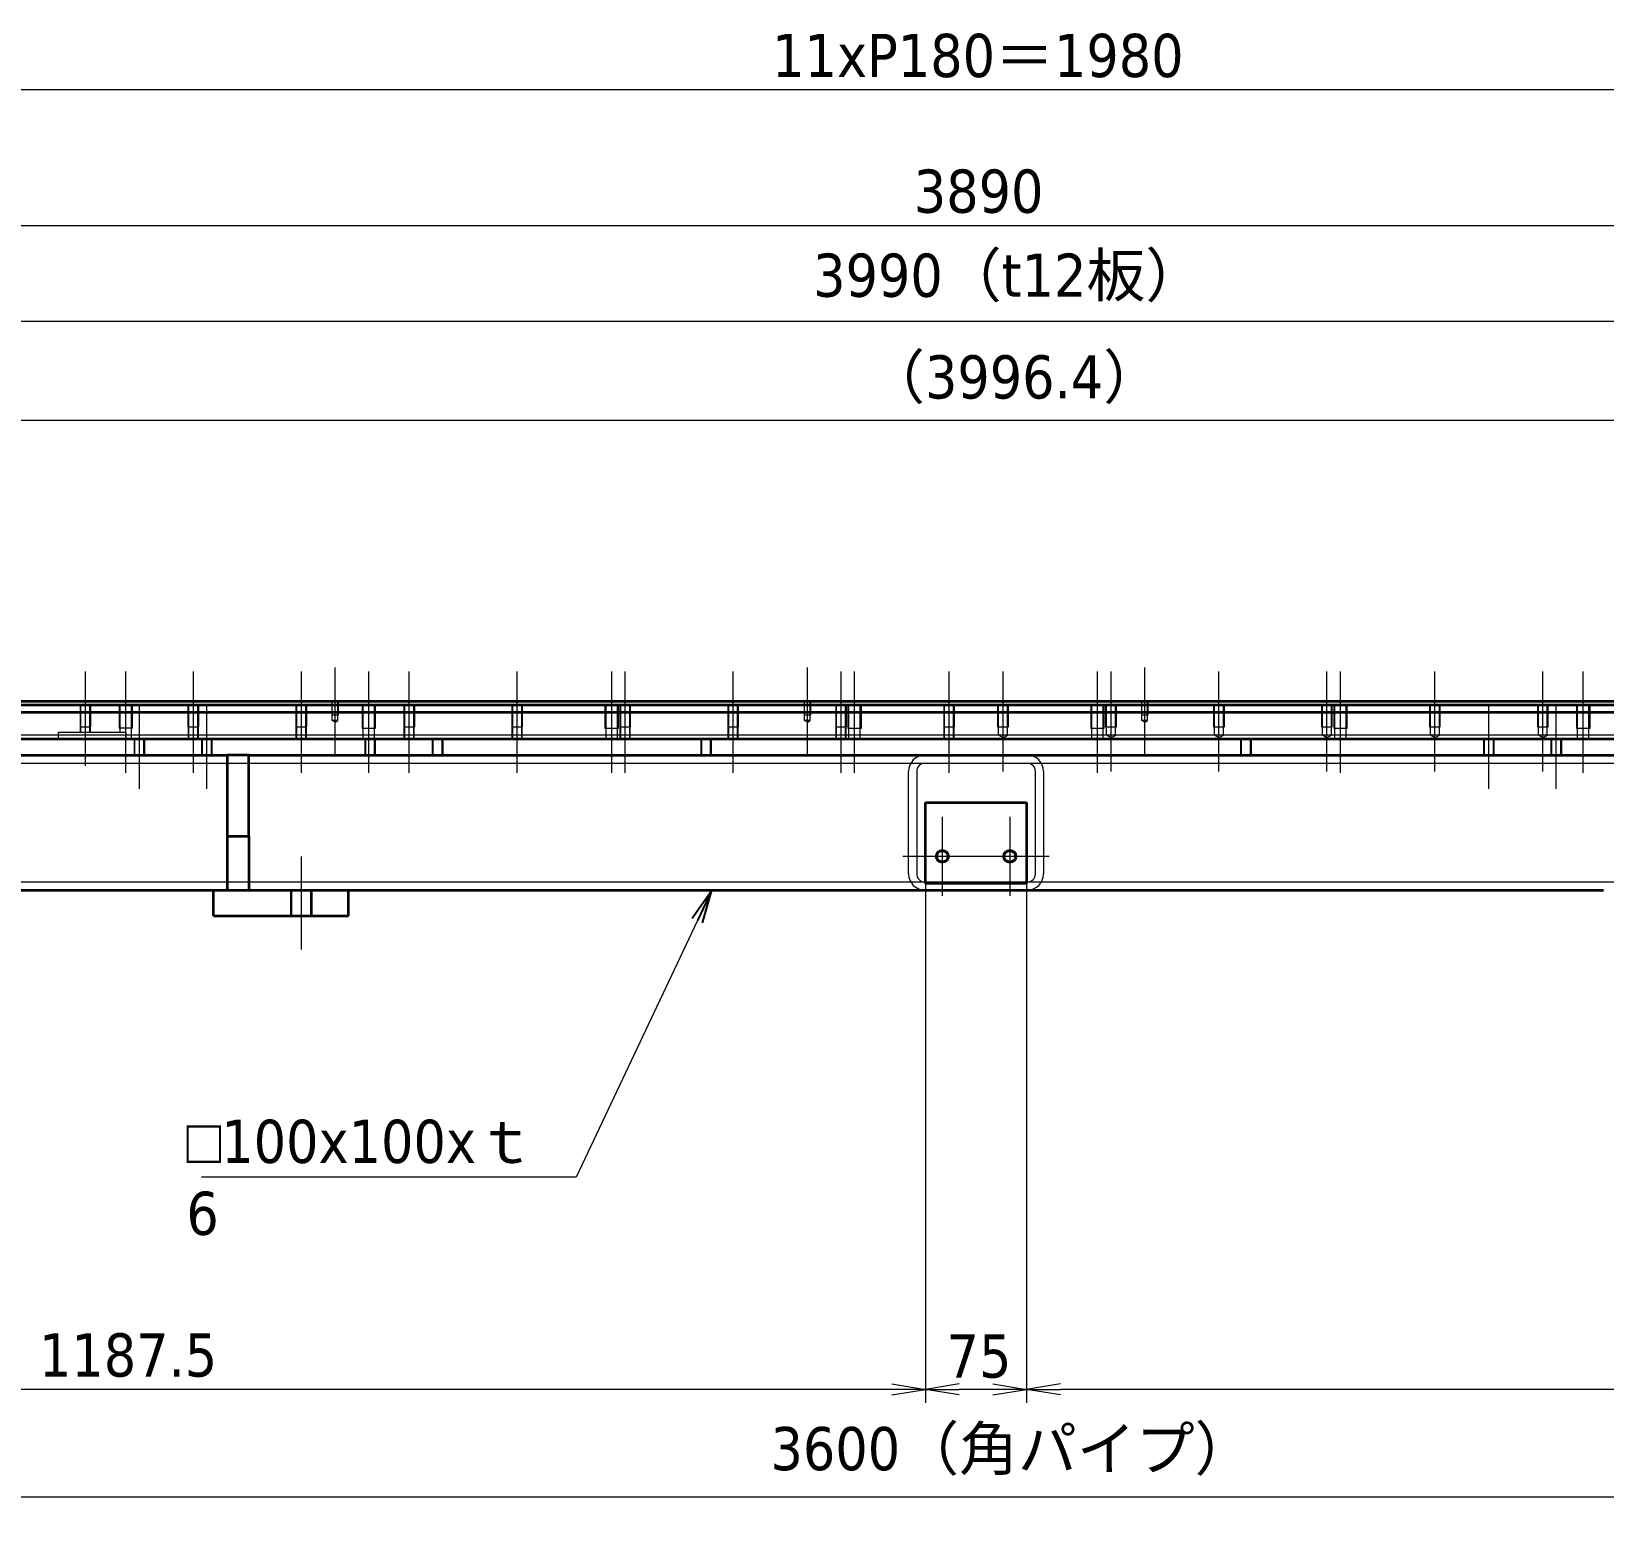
# Model space of a CAD drawing. Header units: millimetres. Extents: x -405 to 8410, y -405 to 5940.
# Drawn here: x 2746 to 3911, y 2579 to 3676 of the extents above; entities that cross this region are included whole.
import ezdxf

# ---------------------------------------------------------------- set-up
doc = ezdxf.new("R2010")
doc.units = ezdxf.units.MM
doc.header["$LTSCALE"] = 10
for name, color, linetype, lineweight in [('Center Mark (ISO)', 7, 'Continuous', 5), ('Centerline (ISO)', 7, 'Continuous', 5), ('Dimension (ISO)', 7, 'Continuous', 25), ('Hidden (ISO)', 7, 'Continuous', 5), ('Symbol (ISO)', 7, 'Continuous', 25), ('Visible (ISO)', 7, 'Continuous', 35), ('Visible Narrow (ISO)', 7, 'Continuous', 5)]:
    doc.layers.add(name, color=color, linetype=linetype, lineweight=lineweight)
doc.styles.add('Note Text (JIS)', font='tahoma.ttf')
doc.dimstyles.new('Default (JIS)', dxfattribs={"dimscale": 10, "dimtxt": 3.2, "dimasz": 2.5, "dimexe": 1, "dimexo": 0, "dimgap": 0.8, "dimtad": 1, "dimrnd": 1e-08, "dimdsep": 46, "dimtxsty": 'Note Text (JIS)', "dimblk": 'OPEN', "dimcen": 0.09, "dimdle": 10, "dimclrd": 7, "dimclre": 7, "dimclrt": 256, "dimadec": 0, "dimazin": 2, "dimtfac": 0.78125, "dimtmove": 0, "dimatfit": 3, "dimldrblk": 'OPEN', "dimfxl": 1, "dimtolj": 1, "dimtzin": 0, "dimlwd": 0, "dimlwe": 0, "dimarcsym": 0})
doc.dimstyles.new('Default (JIS)$7', dxfattribs={"dimscale": 10, "dimtxt": 3.2, "dimasz": 2.5, "dimexe": 1, "dimexo": 0, "dimgap": 0.8, "dimtad": 1, "dimrnd": 1e-08, "dimdsep": 46, "dimtxsty": 'Note Text (JIS)', "dimblk": 'OPEN', "dimcen": 0.09, "dimdle": 10, "dimclrd": 256, "dimclre": 7, "dimclrt": 256, "dimadec": 0, "dimazin": 2, "dimtfac": 0.78125, "dimtmove": 0, "dimatfit": 3, "dimldrblk": 'OPEN', "dimfxl": 1, "dimtolj": 1, "dimtzin": 0, "dimlwd": 0, "dimlwe": 0, "dimarcsym": 0})

# ---------------------------------------------------------------- blocks, each defined once
blk = doc.blocks.new('_Open')
at = {"color": 0, "linetype": 'ByBlock', "lineweight": -2}
for p, q in [((-1, 0.167), (0, 0)), ((-1, -0.167), (0, 0)), ((0, 0), (-1, 0))]:
    blk.add_line(p, q, dxfattribs=at)
blk = doc.blocks.new('*D59')
at = {"layer": 'Defpoints', "color": 0, "linetype": 'Continuous', "transparency": 16777216}
for p in [(2455.7, 4246), (4435.7, 4246), (2455.7, 3632.2)]:
    blk.add_point(p, dxfattribs=at)
at = {"layer": 'Dimension (ISO)', "color": 7, "linetype": 'Continuous', "lineweight": 0, "transparency": 16777216}
for p, q in [((2455.7, 4246), (2455.7, 3622.2)), ((4435.7, 4246), (4435.7, 3622.2)), ((4410.7, 3632.2), (2480.7, 3632.2))]:
    blk.add_line(p, q, dxfattribs=at)
at = {"layer": 'Dimension (ISO)', "color": 7, "linetype": 'Continuous', "lineweight": 0, "transparency": 16777216, "xscale": 25, "yscale": 25, "zscale": 25, "rotation": 180}
blk.add_blockref('_Open', (2455.7, 3632.2), dxfattribs=at)
at = {"layer": 'Dimension (ISO)', "color": 7, "linetype": 'Continuous', "lineweight": 0, "transparency": 16777216, "xscale": 25, "yscale": 25, "zscale": 25}
blk.add_blockref('_Open', (4435.7, 3632.2), dxfattribs=at)
at = {"layer": 'Dimension (ISO)', "linetype": 'Continuous', "lineweight": 5, "transparency": 16777216, "insert": (3294.6, 3673.7), "char_height": 32, "attachment_point": 1, "style": 'Note Text (JIS)'}
blk.add_mtext('\\A1;\\fTahoma|b0|i0;11xP180＝1980', dxfattribs=at)
blk = doc.blocks.new('*D62')
at = {"layer": 'Defpoints', "color": 0, "linetype": 'Continuous', "transparency": 16777216}
for p in [(1500.7, 4109.1), (5390.7, 4109.1), (5390.7, 3531.6)]:
    blk.add_point(p, dxfattribs=at)
at = {"layer": 'Dimension (ISO)', "color": 7, "linetype": 'Continuous', "lineweight": 0, "transparency": 16777216}
for p, q in [((1500.7, 4109.1), (1500.7, 3521.6)), ((5390.7, 4109.1), (5390.7, 3521.6)), ((1525.7, 3531.6), (5365.7, 3531.6))]:
    blk.add_line(p, q, dxfattribs=at)
at = {"layer": 'Dimension (ISO)', "color": 7, "linetype": 'Continuous', "lineweight": 0, "transparency": 16777216, "xscale": 25, "yscale": 25, "zscale": 25, "rotation": 180}
blk.add_blockref('_Open', (1500.7, 3531.6), dxfattribs=at)
at = {"layer": 'Dimension (ISO)', "color": 7, "linetype": 'Continuous', "lineweight": 0, "transparency": 16777216, "xscale": 25, "yscale": 25, "zscale": 25}
blk.add_blockref('_Open', (5390.7, 3531.6), dxfattribs=at)
at = {"layer": 'Dimension (ISO)', "linetype": 'Continuous', "lineweight": 5, "transparency": 16777216, "insert": (3399.6, 3573.1), "char_height": 32, "attachment_point": 1, "style": 'Note Text (JIS)'}
blk.add_mtext('\\A1;3890', dxfattribs=at)
blk = doc.blocks.new('*D69')
at = {"layer": 'Defpoints', "color": 0, "linetype": 'Continuous', "transparency": 16777216}
for p in [(1450.7, 4088.1), (5440.7, 4088.1), (5440.7, 3460.6)]:
    blk.add_point(p, dxfattribs=at)
at = {"layer": 'Dimension (ISO)', "color": 7, "linetype": 'Continuous', "lineweight": 0, "transparency": 16777216}
for p, q in [((1450.7, 4088.1), (1450.7, 3450.6)), ((5440.7, 4088.1), (5440.7, 3450.6)), ((1475.7, 3460.6), (5415.7, 3460.6))]:
    blk.add_line(p, q, dxfattribs=at)
at = {"layer": 'Dimension (ISO)', "color": 7, "linetype": 'Continuous', "lineweight": 0, "transparency": 16777216, "xscale": 25, "yscale": 25, "zscale": 25, "rotation": 180}
blk.add_blockref('_Open', (1450.7, 3460.6), dxfattribs=at)
at = {"layer": 'Dimension (ISO)', "color": 7, "linetype": 'Continuous', "lineweight": 0, "transparency": 16777216, "xscale": 25, "yscale": 25, "zscale": 25}
blk.add_blockref('_Open', (5440.7, 3460.6), dxfattribs=at)
at = {"layer": 'Dimension (ISO)', "linetype": 'Continuous', "lineweight": 5, "transparency": 16777216, "insert": (3325, 3510.8), "char_height": 32, "attachment_point": 1, "style": 'Note Text (JIS)'}
blk.add_mtext('\\A1;\\fTahoma|b0|i0;3990（t12板）', dxfattribs=at)
blk = doc.blocks.new('*D72')
at = {"layer": 'Defpoints', "color": 0, "linetype": 'Continuous', "transparency": 16777216}
for p in [(1447.5, 4088.1), (5443.9, 4088.1), (5443.9, 3387.4)]:
    blk.add_point(p, dxfattribs=at)
at = {"layer": 'Dimension (ISO)', "color": 7, "linetype": 'Continuous', "lineweight": 0, "transparency": 16777216}
for p, q in [((1447.5, 4088.1), (1447.5, 3377.4)), ((5443.9, 4088.1), (5443.9, 3377.4)), ((1472.5, 3387.4), (5418.9, 3387.4))]:
    blk.add_line(p, q, dxfattribs=at)
at = {"layer": 'Dimension (ISO)', "color": 7, "linetype": 'Continuous', "lineweight": 0, "transparency": 16777216, "xscale": 25, "yscale": 25, "zscale": 25, "rotation": 180}
blk.add_blockref('_Open', (1447.5, 3387.4), dxfattribs=at)
at = {"layer": 'Dimension (ISO)', "color": 7, "linetype": 'Continuous', "lineweight": 0, "transparency": 16777216, "xscale": 25, "yscale": 25, "zscale": 25}
blk.add_blockref('_Open', (5443.9, 3387.4), dxfattribs=at)
at = {"layer": 'Dimension (ISO)', "linetype": 'Continuous', "lineweight": 5, "transparency": 16777216, "insert": (3364.2, 3435.4), "char_height": 32, "attachment_point": 1, "style": 'Note Text (JIS)'}
blk.add_mtext('\\A1;\\fTahoma|b0|i0;（3996.4）', dxfattribs=at)
blk = doc.blocks.new('*D101')
at = {"layer": 'Defpoints', "color": 0, "linetype": 'Continuous', "transparency": 16777216}
for p in [(1645.7, 3050.9), (5245.7, 3050.9), (1645.7, 2588.9)]:
    blk.add_point(p, dxfattribs=at)
at = {"layer": 'Dimension (ISO)', "color": 7, "linetype": 'Continuous', "lineweight": 0, "transparency": 16777216}
for p, q in [((1645.7, 3050.9), (1645.7, 2578.9)), ((5245.7, 3050.9), (5245.7, 2578.9)), ((5220.7, 2588.9), (1670.7, 2588.9))]:
    blk.add_line(p, q, dxfattribs=at)
at = {"layer": 'Dimension (ISO)', "color": 7, "linetype": 'Continuous', "lineweight": 0, "transparency": 16777216, "xscale": 25, "yscale": 25, "zscale": 25, "rotation": 180}
blk.add_blockref('_Open', (1645.7, 2588.9), dxfattribs=at)
at = {"layer": 'Dimension (ISO)', "color": 7, "linetype": 'Continuous', "lineweight": 0, "transparency": 16777216, "xscale": 25, "yscale": 25, "zscale": 25}
blk.add_blockref('_Open', (5245.7, 2588.9), dxfattribs=at)
at = {"layer": 'Dimension (ISO)', "linetype": 'Continuous', "lineweight": 5, "transparency": 16777216, "insert": (3293.4, 2640.9), "char_height": 32, "attachment_point": 1, "style": 'Note Text (JIS)'}
blk.add_mtext('\\A1;\\fTahoma|b0|i0;3600（角パイプ）', dxfattribs=at)
blk = doc.blocks.new('*D102')
at = {"layer": 'Defpoints', "color": 0, "linetype": 'Continuous', "transparency": 16777216}
for p in [(3483.2, 3043.9), (4670.7, 3043.9), (3483.2, 2668.8)]:
    blk.add_point(p, dxfattribs=at)
at = {"layer": 'Dimension (ISO)', "color": 7, "linetype": 'Continuous', "lineweight": 0, "transparency": 16777216}
for p, q in [((3483.2, 3043.9), (3483.2, 2658.8)), ((4670.7, 3043.9), (4670.7, 2658.8)), ((4645.7, 2668.8), (3508.2, 2668.8))]:
    blk.add_line(p, q, dxfattribs=at)
at = {"layer": 'Dimension (ISO)', "color": 7, "linetype": 'Continuous', "lineweight": 0, "transparency": 16777216, "xscale": 25, "yscale": 25, "zscale": 25, "rotation": 180}
blk.add_blockref('_Open', (3483.2, 2668.8), dxfattribs=at)
at = {"layer": 'Dimension (ISO)', "color": 7, "linetype": 'Continuous', "lineweight": 0, "transparency": 16777216, "xscale": 25, "yscale": 25, "zscale": 25}
blk.add_blockref('_Open', (4670.7, 2668.8), dxfattribs=at)
at = {"layer": 'Dimension (ISO)', "linetype": 'Continuous', "lineweight": 5, "transparency": 16777216, "insert": (4013.8, 2710.3), "char_height": 32, "attachment_point": 1, "style": 'Note Text (JIS)'}
blk.add_mtext('\\A1;1187.5', dxfattribs=at)
blk = doc.blocks.new('*D103')
at = {"layer": 'Defpoints', "color": 0, "linetype": 'Continuous', "transparency": 16777216}
for p in [(3408.2, 3043.9), (3483.2, 3043.9), (3408.2, 2668.8)]:
    blk.add_point(p, dxfattribs=at)
at = {"layer": 'Dimension (ISO)', "color": 7, "linetype": 'Continuous', "lineweight": 0, "transparency": 16777216}
for p, q in [((3408.2, 3043.9), (3408.2, 2658.8)), ((3483.2, 3043.9), (3483.2, 2658.8)), ((3458.2, 2668.8), (3433.2, 2668.8))]:
    blk.add_line(p, q, dxfattribs=at)
at = {"layer": 'Dimension (ISO)', "color": 7, "linetype": 'Continuous', "lineweight": 0, "transparency": 16777216, "xscale": 25, "yscale": 25, "zscale": 25, "rotation": 180}
blk.add_blockref('_Open', (3408.2, 2668.8), dxfattribs=at)
at = {"layer": 'Dimension (ISO)', "color": 7, "linetype": 'Continuous', "lineweight": 0, "transparency": 16777216, "xscale": 25, "yscale": 25, "zscale": 25}
blk.add_blockref('_Open', (3483.2, 2668.8), dxfattribs=at)
at = {"layer": 'Dimension (ISO)', "linetype": 'Continuous', "lineweight": 5, "transparency": 16777216, "insert": (3423.9, 2709.5), "char_height": 32, "attachment_point": 1, "style": 'Note Text (JIS)'}
blk.add_mtext('\\A1;75', dxfattribs=at)
blk = doc.blocks.new('*D104')
at = {"layer": 'Defpoints', "color": 0, "linetype": 'Continuous', "transparency": 16777216}
for p in [(2220.7, 3043.9), (3408.2, 3043.9), (2220.7, 2668.8)]:
    blk.add_point(p, dxfattribs=at)
at = {"layer": 'Dimension (ISO)', "color": 7, "linetype": 'Continuous', "lineweight": 0, "transparency": 16777216}
for p, q in [((2220.7, 3043.9), (2220.7, 2658.8)), ((3408.2, 3043.9), (3408.2, 2658.8)), ((3383.2, 2668.8), (2245.7, 2668.8))]:
    blk.add_line(p, q, dxfattribs=at)
at = {"layer": 'Dimension (ISO)', "color": 7, "linetype": 'Continuous', "lineweight": 0, "transparency": 16777216, "xscale": 25, "yscale": 25, "zscale": 25, "rotation": 180}
blk.add_blockref('_Open', (2220.7, 2668.8), dxfattribs=at)
at = {"layer": 'Dimension (ISO)', "color": 7, "linetype": 'Continuous', "lineweight": 0, "transparency": 16777216, "xscale": 25, "yscale": 25, "zscale": 25}
blk.add_blockref('_Open', (3408.2, 2668.8), dxfattribs=at)
at = {"layer": 'Dimension (ISO)', "linetype": 'Continuous', "lineweight": 5, "transparency": 16777216, "insert": (2751.3, 2710.3), "char_height": 32, "attachment_point": 1, "style": 'Note Text (JIS)'}
blk.add_mtext('\\A1;1187.5', dxfattribs=at)

msp = doc.modelspace()

# ---------------------------------------------------------------- linework, layer by layer
at = {"layer": 'Center Mark (ISO)', "linetype": 'Continuous'}
for p, q in [((3420.721, 3093.117), (3420.721, 3034.741)), ((3470.721, 3093.117), (3470.721, 3034.741)), ((3449.909, 3063.929), (3391.533, 3063.929)), ((3499.909, 3063.929), (3441.533, 3063.929))]:
    msp.add_line(p, q, dxfattribs=at)
at = {"layer": 'Centerline (ISO)', "linetype": 'Continuous'}
for p, q in [((2970.721, 3138.488), (2970.721, 3203.929)), ((3320.721, 3138.488), (3320.721, 3203.929)), ((3570.721, 3138.488), (3570.721, 3203.929)), ((2785.721, 3130.929), (2785.721, 3200.929)), ((2815.721, 3125.929), (2815.721, 3200.929)), ((2865.721, 3125.929), (2865.721, 3200.929)), ((2945.721, 3125.929), (2945.721, 3200.929)), ((2995.721, 3125.929), (2995.721, 3200.929)), ((3025.721, 3125.929), (3025.721, 3200.929)), ((3105.721, 3125.929), (3105.721, 3200.929)), ((3175.721, 3125.929), (3175.721, 3200.929)), ((3185.721, 3125.929), (3185.721, 3200.929)), ((3265.721, 3125.929), (3265.721, 3200.929)), ((3345.721, 3125.929), (3345.721, 3200.929)), ((3355.721, 3125.929), (3355.721, 3200.929)), ((3425.721, 3125.929), (3425.721, 3200.929)), ((3465.721, 3126.733), (3465.721, 3200.929)), ((3535.721, 3125.929), (3535.721, 3200.929)), ((3545.721, 3126.733), (3545.721, 3200.929)), ((3625.721, 3126.733), (3625.721, 3200.929)), ((3705.721, 3126.733), (3705.721, 3200.929)), ((3715.721, 3125.929), (3715.721, 3200.929)), ((3785.721, 3126.733), (3785.721, 3200.929)), ((3865.721, 3126.733), (3865.721, 3200.929)), ((3895.721, 3125.929), (3895.721, 3200.929)), ((2825.721, 3113.929), (2825.721, 3175.929)), ((2875.721, 3113.929), (2875.721, 3175.929)), ((3825.721, 3113.929), (3825.721, 3175.929)), ((3875.721, 3113.929), (3875.721, 3175.929)), ((2945.721, 2994.929), (2945.721, 3063.929))]:
    msp.add_line(p, q, dxfattribs=at)
at = {"layer": 'Hidden (ISO)'}
for p, q in [((2781.721, 3175.929), (2781.721, 3159.929)), ((2781.991, 3155.929), (2781.991, 3175.929)), ((2782.397, 3155.929), (2782.397, 3175.929)), ((2789.044, 3155.929), (2789.044, 3175.929)), ((2789.45, 3155.929), (2789.45, 3175.929)), ((2789.721, 3159.929), (2789.721, 3175.929)), ((2810.721, 3175.929), (2810.721, 3158.929)), ((2811.533, 3155.929), (2811.533, 3175.929)), ((2819.909, 3150.929), (2819.909, 3175.929)), ((2820.721, 3158.929), (2820.721, 3175.929)), ((2861.721, 3175.929), (2861.721, 3159.929)), ((2861.991, 3150.929), (2861.991, 3175.929)), ((2862.397, 3150.929), (2862.397, 3175.929)), ((2869.044, 3150.929), (2869.044, 3175.929)), ((2869.45, 3150.929), (2869.45, 3175.929)), ((2869.721, 3159.929), (2869.721, 3175.929)), ((2941.721, 3175.929), (2941.721, 3159.929)), ((2941.991, 3150.929), (2941.991, 3175.929)), ((2942.397, 3150.929), (2942.397, 3175.929)), ((2949.044, 3150.929), (2949.044, 3175.929)), ((2949.45, 3150.929), (2949.45, 3175.929)), ((2949.721, 3159.929), (2949.721, 3175.929)), ((2968.221, 3178.929), (2968.221, 3168.929)), ((2968.221, 3168.929), (2973.221, 3168.929)), ((2968.654, 3164.729), (2968.654, 3178.929)), ((2972.788, 3164.729), (2972.788, 3178.929)), ((2973.221, 3168.929), (2973.221, 3178.929)), ((2990.721, 3175.929), (2990.721, 3158.929)), ((2991.533, 3150.929), (2991.533, 3175.929)), ((2999.909, 3150.929), (2999.909, 3175.929)), ((3000.721, 3158.929), (3000.721, 3175.929)), ((3021.721, 3175.929), (3021.721, 3159.929)), ((3021.991, 3150.929), (3021.991, 3175.929)), ((3022.397, 3150.929), (3022.397, 3175.929)), ((3029.044, 3150.929), (3029.044, 3175.929)), ((3029.45, 3150.929), (3029.45, 3175.929)), ((3029.721, 3159.929), (3029.721, 3175.929)), ((3101.721, 3175.929), (3101.721, 3159.929)), ((3101.991, 3150.929), (3101.991, 3175.929)), ((3102.397, 3150.929), (3102.397, 3175.929)), ((3109.044, 3150.929), (3109.044, 3175.929)), ((3109.45, 3150.929), (3109.45, 3175.929)), ((3109.721, 3159.929), (3109.721, 3175.929)), ((3170.721, 3175.929), (3170.721, 3158.929)), ((3171.533, 3150.929), (3171.533, 3175.929)), ((3179.909, 3150.929), (3179.909, 3175.929)), ((3180.721, 3158.929), (3180.721, 3175.929)), ((3181.721, 3175.929), (3181.721, 3159.929)), ((3181.991, 3150.929), (3181.991, 3175.929)), ((3182.397, 3150.929), (3182.397, 3175.929)), ((3189.044, 3150.929), (3189.044, 3175.929)), ((3189.45, 3150.929), (3189.45, 3175.929)), ((3189.721, 3159.929), (3189.721, 3175.929)), ((3261.721, 3175.929), (3261.721, 3159.929)), ((3261.991, 3150.929), (3261.991, 3175.929)), ((3262.397, 3150.929), (3262.397, 3175.929)), ((3269.044, 3150.929), (3269.044, 3175.929)), ((3269.45, 3150.929), (3269.45, 3175.929)), ((3269.721, 3159.929), (3269.721, 3175.929)), ((3318.221, 3178.929), (3318.221, 3168.929)), ((3318.221, 3168.929), (3323.221, 3168.929)), ((3318.654, 3164.729), (3318.654, 3178.929)), ((3322.788, 3164.729), (3322.788, 3178.929)), ((3323.221, 3168.929), (3323.221, 3178.929)), ((3341.721, 3175.929), (3341.721, 3159.929)), ((3341.991, 3150.929), (3341.991, 3175.929)), ((3342.397, 3150.929), (3342.397, 3175.929)), ((3349.044, 3150.929), (3349.044, 3175.929)), ((3349.45, 3150.929), (3349.45, 3175.929)), ((3349.721, 3159.929), (3349.721, 3175.929)), ((3350.721, 3175.929), (3350.721, 3158.929)), ((3351.533, 3150.929), (3351.533, 3175.929)), ((3359.909, 3150.929), (3359.909, 3175.929)), ((3360.721, 3158.929), (3360.721, 3175.929)), ((3421.721, 3175.929), (3421.721, 3159.929)), ((3421.991, 3150.929), (3421.991, 3175.929)), ((3422.397, 3150.929), (3422.397, 3175.929)), ((3429.044, 3150.929), (3429.044, 3175.929)), ((3429.45, 3150.929), (3429.45, 3175.929)), ((3429.721, 3159.929), (3429.721, 3175.929)), ((3461.721, 3175.929), (3461.721, 3159.929)), ((3462.397, 3153.729), (3462.397, 3175.929)), ((3469.044, 3153.729), (3469.044, 3175.929)), ((3469.721, 3159.929), (3469.721, 3175.929)), ((3530.721, 3175.929), (3530.721, 3158.929)), ((3531.533, 3150.929), (3531.533, 3175.929)), ((3539.909, 3150.929), (3539.909, 3175.929)), ((3540.721, 3158.929), (3540.721, 3175.929)), ((3541.721, 3175.929), (3541.721, 3159.929)), ((3542.397, 3153.729), (3542.397, 3175.929)), ((3549.044, 3153.729), (3549.044, 3175.929)), ((3549.721, 3159.929), (3549.721, 3175.929)), ((3568.221, 3178.929), (3568.221, 3168.929)), ((3568.221, 3168.929), (3573.221, 3168.929)), ((3568.654, 3164.729), (3568.654, 3178.929)), ((3572.788, 3164.729), (3572.788, 3178.929)), ((3573.221, 3168.929), (3573.221, 3178.929)), ((3621.721, 3175.929), (3621.721, 3159.929)), ((3622.397, 3153.729), (3622.397, 3175.929)), ((3629.044, 3153.729), (3629.044, 3175.929)), ((3629.721, 3159.929), (3629.721, 3175.929)), ((3701.721, 3175.929), (3701.721, 3159.929)), ((3702.397, 3153.729), (3702.397, 3175.929)), ((3709.044, 3153.729), (3709.044, 3175.929)), ((3709.721, 3159.929), (3709.721, 3175.929)), ((3710.721, 3175.929), (3710.721, 3158.929)), ((3711.533, 3150.929), (3711.533, 3175.929)), ((3719.909, 3150.929), (3719.909, 3175.929)), ((3720.721, 3158.929), (3720.721, 3175.929)), ((3781.721, 3175.929), (3781.721, 3159.929)), ((3782.397, 3153.729), (3782.397, 3175.929)), ((3789.044, 3153.729), (3789.044, 3175.929)), ((3789.721, 3159.929), (3789.721, 3175.929)), ((3861.721, 3175.929), (3861.721, 3159.929)), ((3862.397, 3153.729), (3862.397, 3175.929)), ((3869.044, 3153.729), (3869.044, 3175.929)), ((3869.721, 3159.929), (3869.721, 3175.929)), ((3890.721, 3175.929), (3890.721, 3158.929)), ((3891.533, 3150.929), (3891.533, 3175.929)), ((3899.909, 3150.929), (3899.909, 3175.929)), ((3900.721, 3158.929), (3900.721, 3175.929)), ((2781.721, 3159.929), (2789.721, 3159.929)), ((2820.721, 3158.929), (2810.721, 3158.929)), ((2861.721, 3159.929), (2869.721, 3159.929)), ((2941.721, 3159.929), (2949.721, 3159.929)), ((2972.788, 3164.729), (2968.654, 3164.729)), ((2970.721, 3163.488), (2968.654, 3164.729)), ((2970.721, 3163.488), (2972.788, 3164.729)), ((2990.721, 3158.929), (3000.721, 3158.929)), ((3021.721, 3159.929), (3029.721, 3159.929)), ((3101.721, 3159.929), (3109.721, 3159.929)), ((3170.721, 3158.929), (3180.721, 3158.929)), ((3181.721, 3159.929), (3189.721, 3159.929)), ((3261.721, 3159.929), (3269.721, 3159.929)), ((3322.788, 3164.729), (3318.654, 3164.729)), ((3320.721, 3163.488), (3318.654, 3164.729)), ((3320.721, 3163.488), (3322.788, 3164.729)), ((3341.721, 3159.929), (3349.721, 3159.929)), ((3350.721, 3158.929), (3360.721, 3158.929)), ((3421.721, 3159.929), (3429.721, 3159.929)), ((3461.721, 3159.929), (3469.721, 3159.929)), ((3530.721, 3158.929), (3540.721, 3158.929)), ((3541.721, 3159.929), (3549.721, 3159.929)), ((3572.788, 3164.729), (3568.654, 3164.729)), ((3570.721, 3163.488), (3568.654, 3164.729)), ((3570.721, 3163.488), (3572.788, 3164.729)), ((3621.721, 3159.929), (3629.721, 3159.929)), ((3701.721, 3159.929), (3709.721, 3159.929)), ((3710.721, 3158.929), (3720.721, 3158.929)), ((3781.721, 3159.929), (3789.721, 3159.929)), ((3861.721, 3159.929), (3869.721, 3159.929)), ((3890.721, 3158.929), (3900.721, 3158.929)), ((1450.721, 3154.129), (5440.721, 3154.129)), ((2765.721, 3155.929), (2815.721, 3155.929)), ((2765.721, 3150.929), (2765.721, 3155.929)), ((2815.721, 3155.929), (2815.721, 3150.929)), ((2821.721, 3150.929), (2821.721, 3138.929)), ((2822.397, 3138.929), (2822.397, 3150.929)), ((2829.044, 3138.929), (2829.044, 3150.929)), ((2829.721, 3138.929), (2829.721, 3150.929)), ((2871.721, 3150.929), (2871.721, 3138.929)), ((2872.397, 3138.929), (2872.397, 3150.929)), ((2879.044, 3138.929), (2879.044, 3150.929)), ((2879.721, 3138.929), (2879.721, 3150.929)), ((2992.721, 3150.929), (2992.721, 3138.929)), ((2993.397, 3138.929), (2993.397, 3150.929)), ((3000.044, 3138.929), (3000.044, 3150.929)), ((3000.721, 3138.929), (3000.721, 3150.929)), ((3042.721, 3150.929), (3042.721, 3138.929)), ((3043.397, 3138.929), (3043.397, 3150.929)), ((3050.044, 3138.929), (3050.044, 3150.929)), ((3050.721, 3138.929), (3050.721, 3150.929)), ((3241.721, 3150.929), (3241.721, 3138.929)), ((3242.397, 3138.929), (3242.397, 3150.929)), ((3249.044, 3138.929), (3249.044, 3150.929)), ((3249.721, 3138.929), (3249.721, 3150.929)), ((3469.044, 3153.729), (3462.397, 3153.729)), ((3465.721, 3151.733), (3462.397, 3153.729)), ((3465.721, 3151.733), (3469.044, 3153.729)), ((3549.044, 3153.729), (3542.397, 3153.729)), ((3545.721, 3151.733), (3542.397, 3153.729)), ((3545.721, 3151.733), (3549.044, 3153.729)), ((3629.044, 3153.729), (3622.397, 3153.729)), ((3625.721, 3151.733), (3622.397, 3153.729)), ((3625.721, 3151.733), (3629.044, 3153.729)), ((3641.721, 3150.929), (3641.721, 3138.929)), ((3642.397, 3138.929), (3642.397, 3150.929)), ((3649.044, 3138.929), (3649.044, 3150.929)), ((3649.721, 3138.929), (3649.721, 3150.929)), ((3709.044, 3153.729), (3702.397, 3153.729)), ((3705.721, 3151.733), (3702.397, 3153.729)), ((3705.721, 3151.733), (3709.044, 3153.729)), ((3789.044, 3153.729), (3782.397, 3153.729)), ((3785.721, 3151.733), (3782.397, 3153.729)), ((3785.721, 3151.733), (3789.044, 3153.729)), ((3821.721, 3150.929), (3821.721, 3138.929)), ((3822.397, 3138.929), (3822.397, 3150.929)), ((3829.044, 3138.929), (3829.044, 3150.929)), ((3829.721, 3138.929), (3829.721, 3150.929)), ((3869.044, 3153.729), (3862.397, 3153.729)), ((3865.721, 3151.733), (3862.397, 3153.729)), ((3865.721, 3151.733), (3869.044, 3153.729)), ((3871.721, 3150.929), (3871.721, 3138.929)), ((3872.397, 3138.929), (3872.397, 3150.929)), ((3879.044, 3138.929), (3879.044, 3150.929)), ((3879.721, 3138.929), (3879.721, 3150.929)), ((1657.721, 3132.929), (5233.721, 3132.929)), ((3395.721, 3050.929), (3395.721, 3126.929)), ((3401.721, 3126.929), (3401.721, 3050.929)), ((3489.721, 3050.929), (3489.721, 3126.929)), ((3495.721, 3126.929), (3495.721, 3050.929)), ((1657.721, 3044.929), (5233.721, 3044.929)), ((2937.721, 3038.929), (2937.721, 3019.929)), ((2938.803, 3019.929), (2938.803, 3038.929)), ((2952.638, 3019.929), (2952.638, 3038.929)), ((2953.721, 3019.929), (2953.721, 3038.929))]:
    msp.add_line(p, q, dxfattribs=at)
for centre, radius, start, end in [((3407.721, 3126.929), 12, 90, 180), ((3483.721, 3126.929), 12, 0, 90), ((3407.721, 3126.929), 6, 90, 180), ((3483.721, 3126.929), 6, 0, 90), ((3407.721, 3050.929), 12, 180, 270), ((3407.721, 3050.929), 6, 180, 270), ((3483.721, 3050.929), 6, 270, 0), ((3483.721, 3050.929), 12, 270, 0)]:
    msp.add_arc(centre, radius, start, end, dxfattribs=at)
at = {"layer": 'Visible (ISO)'}
for p, q in [((1465.721, 3178.929), (5425.721, 3178.929)), ((5425.721, 3175.929), (1465.721, 3175.929)), ((1507.045, 3170.929), (5384.396, 3170.929)), ((5440.721, 3150.929), (1450.721, 3150.929)), ((1838.721, 3138.929), (2890.721, 3138.929)), ((2906.721, 3138.929), (2890.721, 3138.929)), ((2890.721, 3138.929), (2890.721, 3078.929)), ((2906.721, 3138.929), (3984.721, 3138.929)), ((2906.721, 3078.929), (2906.721, 3138.929)), ((3408.221, 3103.929), (3483.221, 3103.929)), ((3408.221, 3043.929), (3408.221, 3103.929)), ((3483.221, 3103.929), (3483.221, 3043.929)), ((2890.721, 3078.929), (2906.721, 3078.929)), ((2890.721, 3078.929), (2890.721, 3038.929)), ((2906.721, 3078.929), (2906.721, 3038.929)), ((3483.221, 3043.929), (3408.221, 3043.929)), ((1930.721, 3038.929), (2880.721, 3038.929)), ((2880.721, 3038.929), (2980.721, 3038.929)), ((2880.721, 3019.929), (2880.721, 3038.929)), ((2980.721, 3019.929), (2980.721, 3038.929)), ((2980.721, 3038.929), (3910.721, 3038.929)), ((2880.721, 3019.929), (2980.721, 3019.929))]:
    msp.add_line(p, q, dxfattribs=at)
for centre in [(3420.721, 3063.929), (3470.721, 3063.929)]:
    msp.add_circle(centre, 4.188, dxfattribs=at)
at = {"layer": 'Visible Narrow (ISO)'}
for centre in [(3420.721, 3063.929), (3470.721, 3063.929)]:
    msp.add_circle(centre, 5, dxfattribs=at)

# ---------------------------------------------------------------- texts
at = {"layer": 'Symbol (ISO)', "insert": (2860.552, 2868.664), "char_height": 32, "width": 263.75036, "attachment_point": 1, "style": 'Note Text (JIS)'}
msp.add_mtext('\\fAIGDT|b0|i0;{\\H32.0000;o}\\fTahoma|b0|i0;{\\H32.0000;100x100xｔ6}', dxfattribs=at)

# ---------------------------------------------------------------- dimensions: what is measured, and where the dimension line sits
at = {"layer": 'Dimension (ISO)', "color": 7, "linetype": 'Continuous', "lineweight": 5}
dim = msp.add_linear_dim(base=(2455.721, 3632.235), p1=(4435.721, 4245.96), p2=(2455.721, 4245.96), angle=180, text='\\fTahoma|b0|i0;11xP180＝<>', dimstyle='Default (JIS)', override={"dimgap": 0.8, "dimdec": 2, "dimtol": 0, "dimlim": 0, "dimtp": 0, "dimtm": 0, "dimtdec": 2, "dimtofl": 0, "dimatfit": 1}, dxfattribs=at)
dim.commit()
dim.dimension.update_dxf_attribs({"geometry": '*D59', "text_midpoint": (3445.721, 3632.235), "dimtype": 160})
for base, p1, p2, picture, middle in [((5390.721, 3531.592), (1500.721, 4109.148), (5390.721, 4109.148), '*D62', (3445.721, 3531.592)), ((3408.221, 2668.813), (3483.221, 3043.929), (3408.221, 3043.929), '*D103', (3445.721, 2668.813))]:
    dim = msp.add_linear_dim(base=base, p1=p1, p2=p2, angle=180, dimstyle='Default (JIS)', override={"dimgap": 0.8, "dimdec": 2, "dimtol": 0, "dimlim": 0, "dimtp": 0, "dimtm": 0, "dimtdec": 2, "dimtofl": 0, "dimatfit": 1}, dxfattribs=at)
    dim.commit()
    dim.dimension.update_dxf_attribs({"geometry": picture, "text_midpoint": middle, "dimtype": 160})
for base, p1, p2, text, picture, middle in [((5443.921, 3387.427), (1447.521, 4088.148), (5443.921, 4088.148), '\\fTahoma|b0|i0;（<>）', '*D72', (3445.721, 3387.427)), ((5440.721, 3460.604), (1450.721, 4088.148), (5440.721, 4088.148), '\\fTahoma|b0|i0;<>（t12板）', '*D69', (3445.721, 3460.604)), ((1645.721, 2588.929), (5245.721, 3050.929), (1645.721, 3050.929), '\\fTahoma|b0|i0;<>（角パイプ）', '*D101', (3445.721, 2588.929))]:
    dim = msp.add_linear_dim(base=base, p1=p1, p2=p2, text=text, dimstyle='Default (JIS)', override={"dimgap": 0.8, "dimdec": 2, "dimtol": 0, "dimlim": 0, "dimtp": 0, "dimtm": 0, "dimtdec": 2, "dimtofl": 0, "dimatfit": 1}, dxfattribs=at)
    dim.commit()
    dim.dimension.update_dxf_attribs({"geometry": picture, "text_midpoint": middle, "dimtype": 160})
for base, p1, p2, picture, middle in [((2220.721, 2668.813), (3408.221, 3043.929), (2220.721, 3043.929), '*D104', (2814.471, 2668.813)), ((3483.221, 2668.813), (4670.721, 3043.929), (3483.221, 3043.929), '*D102', (4076.971, 2668.813))]:
    dim = msp.add_linear_dim(base=base, p1=p1, p2=p2, dimstyle='Default (JIS)', override={"dimgap": 0.8, "dimdec": 2, "dimtol": 0, "dimlim": 0, "dimtp": 0, "dimtm": 0, "dimtdec": 2, "dimtofl": 0, "dimatfit": 1}, dxfattribs=at)
    dim.commit()
    dim.dimension.update_dxf_attribs({"geometry": picture, "text_midpoint": middle, "dimtype": 160})

# ---------------------------------------------------------------- leaders
at = {"layer": 'Symbol (ISO)', "lineweight": 5, "annotation_type": 0, "has_hookline": 1, "hookline_direction": 1, "text_width": 252.606}
msp.add_leader([(3249.87, 3038.929), (3149.302, 2826.008), (3124.302, 2826.008)], dimstyle='Default (JIS)$7', override={"dimgap": 0, "dimtad": 1}, dxfattribs=at)

doc.saveas('drawing.dxf')
